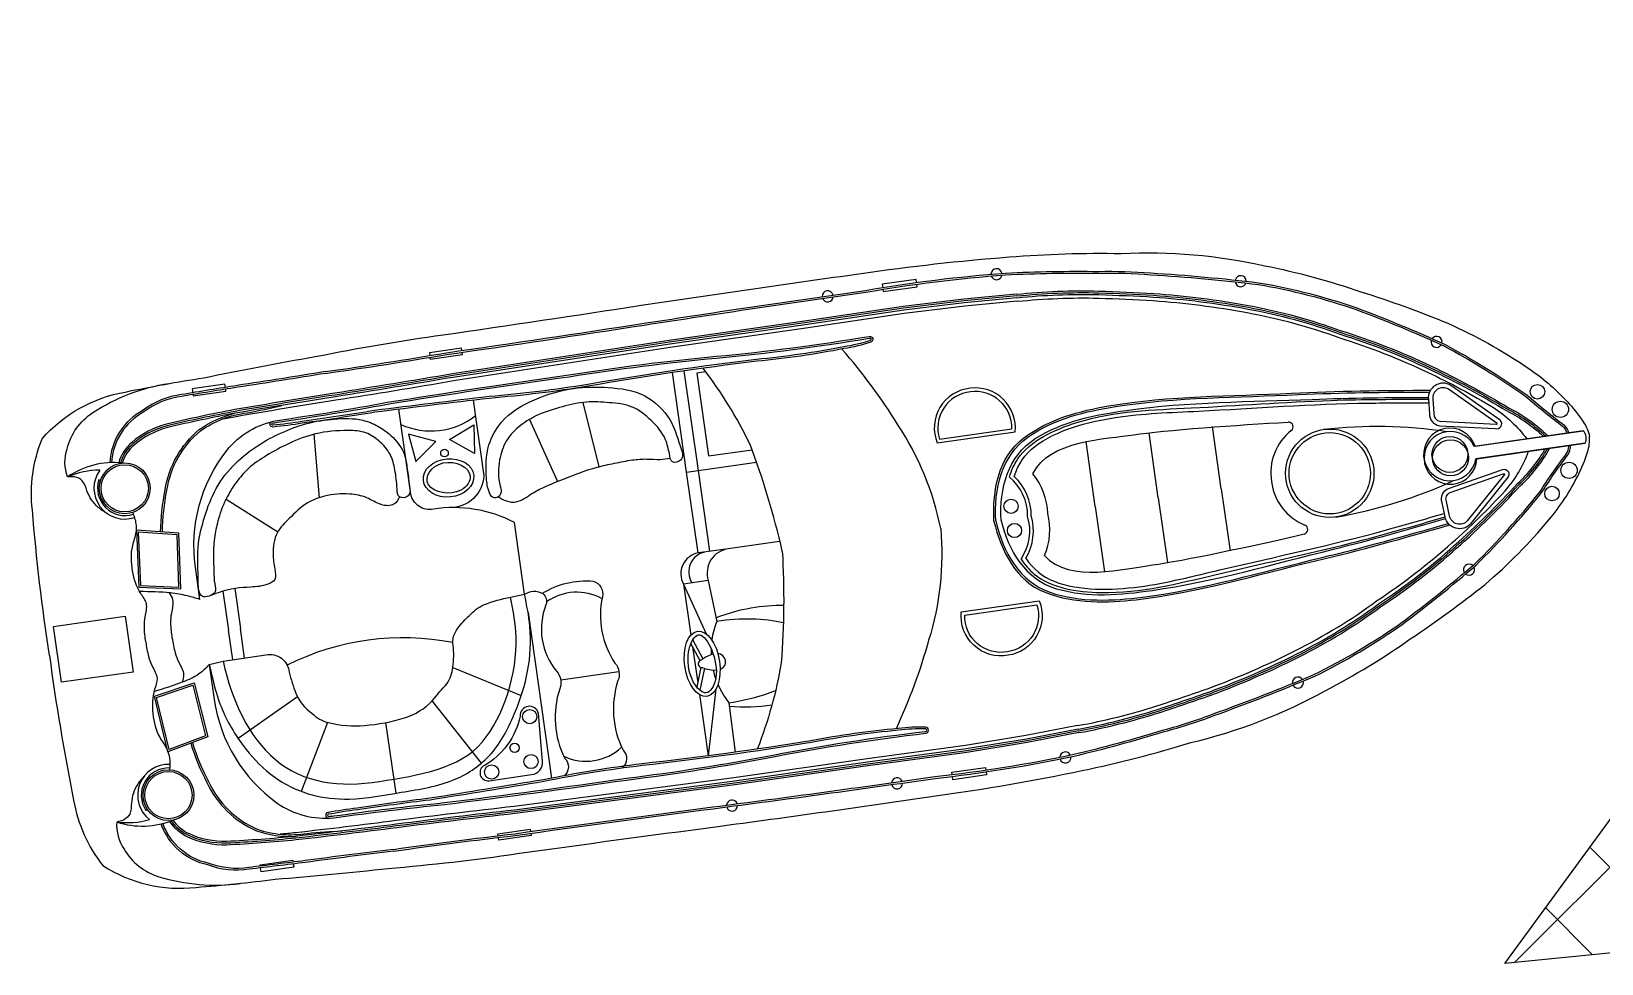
# Model space of a CAD drawing. Header units: metres. Extents: x 268683 to 273863, y 2111090 to 2119954.
# Drawn here: x 268785.5 to 268852.8, y 2117942.1 to 2117982.1 of the extents above; entities that cross this region are included whole.
import ezdxf

# ---------------------------------------------------------------- set-up
doc = ezdxf.new("R2010")
doc.units = ezdxf.units.M
doc.layers.add('PORT', color=150, linetype='Continuous')

msp = doc.modelspace()

# ---------------------------------------------------------------- linework, layer by layer
at = {"color": 30, "true_color": 0xf26722}
for p, q in [((268813.561, 2117963.214), (268812.954, 2117967.477)), ((268814.071, 2117963.286), (268813.464, 2117967.552)), ((268809.119, 2117966.198), (268809.802, 2117963.44)), ((268806.828, 2117965.47), (268808.032, 2117962.811)), ((268836.491, 2117962.497), (268836.112, 2117965.163)), ((268797.574, 2117964.832), (268797.804, 2117962.11)), ((268831.091, 2117961.728), (268830.694, 2117964.518)), ((268833.791, 2117962.112), (268833.395, 2117964.895)), ((268788.434, 2117962.856), (268788.361, 2117962.88)), ((268836.491, 2117962.497), (268836.871, 2117959.831)), ((268793.813, 2117962.047), (268796.037, 2117960.649)), ((268831.091, 2117961.728), (268831.489, 2117958.937)), ((268833.791, 2117962.112), (268834.188, 2117959.33)), ((268814.494, 2117958.561), (268813.435, 2117958.41)), ((268813.435, 2117958.41), (268813.747, 2117956.219)), ((268813.435, 2117958.41), (268814.396, 2117956.274)), ((268793.679, 2117958.104), (268793.917, 2117956.434)), ((268794.187, 2117958.215), (268794.43, 2117956.508)), ((268806.765, 2117957.184), (268807.776, 2117950.081)), ((268794.099, 2117955.157), (268793.917, 2117956.434)), ((268794.612, 2117955.233), (268794.43, 2117956.508)), ((268814.139, 2117955.114), (268813.748, 2117955.852)), ((268813.819, 2117955.718), (268814.039, 2117954.167)), ((268814.275, 2117955.186), (268813.831, 2117956.022)), ((268803.543, 2117954.832), (268806.474, 2117953.629)), ((268808.165, 2117954.306), (268810.662, 2117954.661)), ((268814.179, 2117954.836), (268814.002, 2117953.988)), ((268814.329, 2117954.805), (268814.131, 2117953.855)), ((268814.111, 2117953.666), (268814.485, 2117951.038)), ((268814.821, 2117953.904), (268814.485, 2117951.038)), ((268796.879, 2117953.564), (268794.339, 2117951.776)), ((268802.651, 2117953.389), (268804.758, 2117950.72)), ((268798.168, 2117952.472), (268797.039, 2117949.515)), ((268800.646, 2117952.465), (268801.098, 2117949.436)), ((268790.444, 2117948.737), (268790.381, 2117948.694))]:
    msp.add_line(p, q, dxfattribs=at)
for points in [[(268786.244, 2117955.342, -0.01736), (268785.507, 2117961.584, -0.12634), (268785.929, 2117964.637, -0.172899), (268789.5, 2117966.646, -0.013884), (268792.855, 2117967.255, -0.008973), (268797.639, 2117968.165, -0.01509), (268803.128, 2117969.1, 0.002245), (268811.618, 2117970.368, -0.003342), (268821.049, 2117971.729, -0.016984), (268827.39, 2117972.44, -0.024546), (268832.203, 2117972.589, -0.067942), (268838.357, 2117972.062, -0.033948), (268842.479, 2117970.946, -0.022001), (268846.208, 2117969.595, -0.042872), (268849.61, 2117967.704, -0.059514), (268851.32, 2117966.24, -0.046364), (268852.014, 2117965.369, -0.104882), (268852.281, 2117964.745, -0.104882)], [(268798.075, 2117967.52, 0.006425), (268803.264, 2117968.329, 0.002217), (268811.738, 2117969.594, -0.003368), (268821.236, 2117971.003, -0.024633), (268827.239, 2117971.749, -0.015037), (268831.24, 2117971.82, -0.025439), (268833.471, 2117971.755, -0.013843), (268838.096, 2117971.336, -0.040266), (268842.31, 2117970.253, -0.016729), (268846.068, 2117968.695, -0.029739), (268849.597, 2117966.52, 0.01525), (268851.111, 2117965.292, -0.132389), (268851.342, 2117965.021, -0.028442), (268851.403, 2117964.892, -0.028442)], [(268798.086, 2117967.444, 0.006424), (268803.276, 2117968.253, 0.002217), (268811.749, 2117969.518, -0.003368), (268821.248, 2117970.927, -0.024633), (268827.244, 2117971.673, -0.015038), (268831.241, 2117971.743, -0.025461), (268833.465, 2117971.679, -0.013839), (268838.085, 2117971.26, -0.040238), (268842.284, 2117970.181, -0.016715), (268846.034, 2117968.627, -0.029693), (268849.55, 2117966.459, 0.015234), (268851.066, 2117965.23, -0.134036), (268851.273, 2117964.986, -0.024879), (268851.324, 2117964.88, -0.024879)], [(268827.713, 2117970.841), (268825.456, 2117970.629), (268822.852, 2117970.313), (268818.627, 2117969.684), (268812.819, 2117968.857), (268803.521, 2117967.423, -0.002601), (268798.479, 2117966.593, 0.004411), (268794.193, 2117965.889, 0.013009), (268791.266, 2117965.269, 0.113396), (268789.767, 2117964.483, 0.146005), (268789.21, 2117963.614, 1.595219)], [(268827.72, 2117970.765), (268825.464, 2117970.552), (268822.862, 2117970.236), (268818.638, 2117969.608), (268812.831, 2117968.781), (268803.533, 2117967.348, -0.002601), (268798.491, 2117966.517, 0.004411), (268794.206, 2117965.814, 0.013003), (268791.285, 2117965.195, 0.113337), (268789.817, 2117964.425, 0.144821), (268789.289, 2117963.609, 0.138987)], [(268827.728, 2117970.688), (268825.472, 2117970.476), (268822.873, 2117970.16), (268818.649, 2117969.532), (268812.842, 2117968.705), (268803.545, 2117967.272, -0.002601), (268798.503, 2117966.441, 0.00441), (268794.22, 2117965.738, 0.012997), (268791.304, 2117965.12, 0.113276), (268789.867, 2117964.366, 0.142458), (268789.367, 2117963.602, 0.142458)], [(268827.742, 2117970.536), (268825.489, 2117970.324), (268822.893, 2117970.008), (268818.671, 2117969.38), (268812.864, 2117968.553), (268803.57, 2117967.12, -0.002601), (268798.527, 2117966.289, 0.00441), (268794.247, 2117965.587, 0.002867), (268793.602, 2117965.464, 0.002867)], [(268827.713, 2117970.841, -0.031596), (268831.245, 2117970.979, -0.004928), (268833.596, 2117970.874, -0.02844), (268837.662, 2117970.356, -0.042875), (268841.639, 2117969.27, -0.035347), (268845.472, 2117967.769, -0.024093), (268848.839, 2117965.957, -0.079837), (268850.503, 2117964.763)], [(268827.721, 2117970.765, -0.031592), (268831.243, 2117970.902, -0.004926), (268833.591, 2117970.797, -0.028436), (268837.648, 2117970.281, -0.042895), (268841.615, 2117969.197, -0.035363), (268845.439, 2117967.7, -0.024111), (268848.802, 2117965.89, -0.077658), (268850.407, 2117964.75, -0.077658)], [(268827.729, 2117970.689, -0.031588), (268831.241, 2117970.826, -0.004924), (268833.587, 2117970.721, -0.028433), (268837.634, 2117970.205, -0.042917), (268841.59, 2117969.125, -0.035379), (268845.406, 2117967.63, -0.02413), (268848.765, 2117965.822, -0.075408), (268850.311, 2117964.736, -0.075408)], [(268827.744, 2117970.536, -0.031581), (268831.236, 2117970.672, -0.00492), (268833.577, 2117970.568, -0.028426), (268837.606, 2117970.054, -0.042959), (268841.541, 2117968.979, -0.035411), (268845.34, 2117967.492, -0.028829), (268848.161, 2117965.976, -0.092336), (268849.597, 2117964.634, -0.080328)], [(268792.697, 2117957.749), (268792.501, 2117959.127, -0.202722), (268793.845, 2117964.143, -0.178768), (268796.015, 2117965.43, 0.010028), (268800.726, 2117966.204, -0.005356), (268808.516, 2117967.378, -0.016605), (268814.838, 2117968.179, 0.018921), (268821.394, 2117969.032, -0.925873), (268821.468, 2117968.783, -0.041202), (268820.321, 2117968.507, -0.024461), (268816.569, 2117967.966, 0.012888), (268809.346, 2117966.894, -0.019359), (268805.103, 2117966.374, 0.002375), (268800.195, 2117965.775, -0.006386), (268797.083, 2117965.306, -0.013656), (268795.832, 2117965.144, -0.862706), (268795.772, 2117965.376, 0.648089)], [(268795.798, 2117965.304, -0.016488), (268796.027, 2117965.354, 0.010023), (268800.74, 2117966.128, -0.005356), (268808.528, 2117967.303, -0.016607), (268814.845, 2117968.102, 0.018921), (268821.407, 2117968.956, 0.01143), (268821.411, 2117968.957, -0.913283), (268821.442, 2117968.856, -0.041174), (268820.308, 2117968.583, -0.024478), (268816.561, 2117968.043, 0.012889), (268809.333, 2117966.97, -0.019362), (268805.096, 2117966.45, 0.002377), (268800.184, 2117965.851, -0.006391), (268797.071, 2117965.382, -0.013664), (268795.824, 2117965.22, 0.000701), (268795.824, 2117965.22, -0.819976), (268795.798, 2117965.304, -0.819976)], [(268824.465, 2117960.784, 0.096403), (268822.627, 2117965.238, 0.040538), (268820.227, 2117968.489, 1.92312)], [(268798.075, 2117967.52, -0.002942), (268794.305, 2117966.927, 0.002013), (268791.906, 2117966.533, 0.130442), (268790.254, 2117965.862, 0.261246), (268788.826, 2117963.612, 0.209197)], [(268798.088, 2117967.444, -0.002941), (268794.317, 2117966.851, 0.002014), (268791.917, 2117966.457, 0.130992), (268790.295, 2117965.797, 0.261832), (268788.903, 2117963.608, 0.261832)], [(268817.668, 2117959.816, 0.033687), (268816.287, 2117964.399, 0.051879), (268814.27, 2117967.666, 1.92312)], [(268787.017, 2117963.004, -0.164393), (268786.996, 2117964.21, -0.188684), (268788.102, 2117965.762, -0.10758), (268791.367, 2117967.013)], [(268824.312, 2117964.46), (268827.655, 2117964.937, 0.483063), (268825.719, 2117966.807, 0.50024), (268824.312, 2117964.46, 0.418424)], [(268845.373, 2117966.332), (268845.416, 2117965.715, 0.382221), (268845.85, 2117965.2), (268848.235, 2117965.075, 0.786544), (268848.452, 2117965.444), (268846.342, 2117966.93, 0.616464), (268845.373, 2117966.332, 3.844907)], [(268791.083, 2117960.638, -0.043334), (268791.28, 2117962.437, -0.18333), (268792.712, 2117964.978, -0.123985), (268794.718, 2117965.751, 0.015377), (268796.204, 2117966.074)], [(268806.617, 2117957.968), (268806.178, 2117961.053, 0.158322), (268802.707, 2117961.623, -0.417676), (268801.737, 2117962.266), (268801.219, 2117965.904)], [(268804.407, 2117966.292), (268804.868, 2117963.056, -0.406088), (268803.42, 2117961.686)], [(268791.007, 2117960.644, -0.043195), (268791.204, 2117962.45, -0.183415), (268792.665, 2117965.039, -0.094511), (268794.193, 2117965.733)], [(268786.244, 2117955.342, 0.01736), (268787.279, 2117949.142, 0.12634), (268788.536, 2117946.329, 0.172899), (268792.526, 2117945.396, 0.013884), (268795.918, 2117945.748, 0.008973), (268800.765, 2117946.209, 0.01509), (268806.298, 2117946.843, -0.002245), (268814.804, 2117947.996, 0.003342), (268824.24, 2117949.321, 0.016984), (268830.527, 2117950.408, 0.024546), (268835.19, 2117951.609, 0.067942), (268840.953, 2117953.832, 0.033948), (268844.6, 2117956.054, 0.022001), (268847.803, 2117958.392, 0.042872), (268850.542, 2117961.158, 0.059514), (268851.776, 2117963.041, 0.046364), (268852.199, 2117964.072, 0.104882), (268852.281, 2117964.745, 0.104882)], [(268800.994, 2117947.026, -0.006424), (268806.203, 2117947.698, -0.002217), (268814.693, 2117948.848, 0.003368), (268824.207, 2117950.147, 0.024633), (268830.173, 2117951.104, 0.015038), (268834.03, 2117952.152, 0.025461), (268836.148, 2117952.835, 0.013839), (268840.468, 2117954.526, 0.040238), (268844.199, 2117956.735, 0.016715), (268847.365, 2117959.274, 0.029693), (268850.137, 2117962.337, -0.015234), (268851.25, 2117963.941, 0.134036), (268851.38, 2117964.232, 0.024879), (268851.4, 2117964.348, 0.024879)], [(268801.004, 2117946.95, -0.006425), (268806.213, 2117947.622, -0.002217), (268814.703, 2117948.772, 0.003368), (268824.217, 2117950.07, 0.024633), (268830.19, 2117951.029, 0.015037), (268834.051, 2117952.078, 0.025439), (268836.175, 2117952.763, 0.013843), (268840.5, 2117954.457, 0.040266), (268844.244, 2117956.673, 0.016729), (268847.417, 2117959.217, 0.029739), (268850.199, 2117962.292, -0.01525), (268851.311, 2117963.894, 0.132389), (268851.456, 2117964.218, 0.028442), (268851.478, 2117964.359, 0.028442)], [(268830.336, 2117952.336, 0.031581), (268833.727, 2117953.179, 0.00492), (268835.946, 2117953.933, 0.028426), (268839.671, 2117955.551, 0.042959), (268843.149, 2117957.681, 0.035411), (268846.383, 2117960.17, 0.028829), (268848.668, 2117962.413, 0.092336), (268849.673, 2117964.102, 0.080328)], [(268830.364, 2117952.185, 0.031588), (268833.774, 2117953.033, 0.004924), (268835.998, 2117953.789, 0.028433), (268839.74, 2117955.414, 0.042917), (268843.237, 2117957.555, 0.035379), (268846.485, 2117960.055, 0.02413), (268849.206, 2117962.729, 0.075408), (268850.387, 2117964.204, 0.075408)], [(268830.377, 2117952.109, 0.031592), (268833.798, 2117952.96, 0.004926), (268836.024, 2117953.717, 0.028436), (268839.774, 2117955.345, 0.042895), (268843.281, 2117957.493, 0.035363), (268846.536, 2117959.998, 0.024111), (268849.26, 2117962.675, 0.077658), (268850.483, 2117964.218, 0.077658)], [(268830.391, 2117952.034, 0.031596), (268833.821, 2117952.887, 0.004928), (268836.049, 2117953.644, 0.02844), (268839.809, 2117955.276, 0.042875), (268843.325, 2117957.43, 0.035347), (268846.587, 2117959.941, 0.024093), (268849.314, 2117962.621, 0.079837), (268850.578, 2117964.231)], [(268846.091, 2117961.293), (268845.959, 2117961.897, -0.382221), (268846.233, 2117962.513), (268848.488, 2117963.299, -0.786544), (268848.799, 2117963.005), (268847.187, 2117960.99, -0.616464), (268846.091, 2117961.293, -3.844907)], [(268824.465, 2117960.784, -0.096403), (268823.944, 2117955.994, -0.040538), (268822.546, 2117952.203, -1.92312)], [(268814.4, 2117959.789), (268814.056, 2117959.74, 0.516839), (268813.435, 2117958.41, 0.282905)], [(268815.353, 2117959.924), (268814.4, 2117959.789, 0.545737), (268813.791, 2117958.461, 0.282905)], [(268817.549, 2117960.237), (268815.353, 2117959.924, 0.462925), (268814.494, 2117958.561), (268814.854, 2117956.804)], [(268817.668, 2117959.816, -0.033687), (268817.621, 2117955.031, -0.051879), (268816.597, 2117951.33, -1.92312)], [(268807.386, 2117958.01, -0.164009), (268809.555, 2117958.531, -0.407559), (268809.953, 2117957.863, 0.20466), (268810.488, 2117955.019, -0.28657), (268810.621, 2117954.264, 0.198759), (268810.838, 2117951.283, -0.45148), (268810.806, 2117950.538, -1.463971)], [(268793.094, 2117954.963), (268793.693, 2117955.097), (268795.525, 2117955.368, -0.448043), (268796.52, 2117954.633, 0.025561), (268796.808, 2117953.723, 0.15676), (268797.498, 2117952.871, 0.144288), (268798.208, 2117952.462, 0.079427), (268799.758, 2117952.342, 0.054179), (268801.47, 2117952.671, 0.127294), (268802.67, 2117953.409, -0.025195), (268803.293, 2117954.135, 0.112656), (268803.544, 2117954.839, 0.061652), (268803.553, 2117955.774, -0.222278), (268803.76, 2117956.512, -0.049109), (268804.249, 2117957.063, -0.09997), (268804.891, 2117957.524, -0.045992), (268806.015, 2117957.847), (268806.617, 2117957.968)], [(268806.617, 2117957.968, -0.291269), (268807.4, 2117958.003, -0.299867), (268807.534, 2117957.519, 0.273478), (268807.991, 2117954.664, -0.28657), (268808.123, 2117953.909, 0.198759), (268808.341, 2117950.928, -0.45148), (268808.309, 2117950.182, -1.463971)], [(268825.344, 2117957.212), (268828.688, 2117957.688, -0.483063), (268827.35, 2117955.351, -0.50024), (268825.344, 2117957.212, -0.418424)], [(268793.094, 2117954.963), (268793.309, 2117953.454, 0.202722), (268796, 2117949.012, 0.178768), (268798.442, 2117948.382, -0.010028), (268803.183, 2117948.954, 0.005356), (268810.991, 2117950.001, 0.016605), (268817.285, 2117950.997, -0.018921), (268823.818, 2117952.008, 0.925873), (268823.82, 2117952.267, 0.041202), (268822.641, 2117952.212, 0.024461), (268818.888, 2117951.684, -0.012888), (268811.652, 2117950.697, 0.019359), (268807.433, 2117950.013, -0.002375), (268802.552, 2117949.218, 0.006386), (268799.433, 2117948.799, 0.013656), (268798.187, 2117948.606, 0.862706), (268798.194, 2117948.366, -0.648089)], [(268830.334, 2117952.335), (268828.111, 2117951.91), (268825.53, 2117951.488), (268821.301, 2117950.913), (268815.494, 2117950.086), (268806.169, 2117948.868, 0.002601), (268801.095, 2117948.258, -0.00441), (268796.788, 2117947.737, -0.002867), (268796.135, 2117947.676, -0.002867)], [(268830.391, 2117952.034), (268828.164, 2117951.608), (268825.576, 2117951.185), (268821.343, 2117950.609), (268815.535, 2117949.782), (268806.206, 2117948.563, 0.002601), (268801.133, 2117947.954, -0.004411), (268796.821, 2117947.432, -0.013009), (268793.838, 2117947.211, -0.113396), (268792.179, 2117947.548, -0.146005), (268791.401, 2117948.226, -1.595219)], [(268830.377, 2117952.109), (268828.151, 2117951.683), (268825.564, 2117951.26), (268821.333, 2117950.685), (268815.525, 2117949.858), (268806.197, 2117948.639, 0.002601), (268801.124, 2117948.03, -0.004411), (268796.813, 2117947.509, -0.013003), (268793.835, 2117947.288, -0.113337), (268792.211, 2117947.617, -0.144821), (268791.476, 2117948.254, -0.138987)], [(268830.362, 2117952.184), (268828.137, 2117951.759), (268825.553, 2117951.336), (268821.322, 2117950.761), (268815.515, 2117949.934), (268806.188, 2117948.715, 0.002601), (268801.114, 2117948.106, -0.00441), (268796.804, 2117947.585, -0.012997), (268793.832, 2117947.364, -0.113276), (268792.242, 2117947.687, -0.142458), (268791.549, 2117948.282, -0.142458)], [(268798.199, 2117948.443, 0.016488), (268798.433, 2117948.459, -0.010023), (268803.174, 2117949.031, 0.005356), (268810.98, 2117950.077, 0.016607), (268817.271, 2117951.072, -0.018921), (268823.81, 2117952.084, -0.01143), (268823.813, 2117952.084, 0.913283), (268823.815, 2117952.19, 0.041174), (268822.65, 2117952.135, 0.024478), (268818.901, 2117951.608, -0.012889), (268811.661, 2117950.621, 0.019362), (268807.447, 2117949.937, -0.002377), (268802.563, 2117949.142, 0.006391), (268799.444, 2117948.723, 0.013664), (268798.201, 2117948.53, -0.000701), (268798.2, 2117948.53, 0.819976), (268798.199, 2117948.443, 0.819976)], [(268792.297, 2117951.58, 0.043195), (268792.991, 2117949.901, 0.183415), (268795.116, 2117947.822, 0.094511), (268796.777, 2117947.582)], [(268792.369, 2117951.607, 0.043334), (268793.06, 2117949.935, 0.18333), (268795.144, 2117947.894, 0.123985), (268797.287, 2117947.712, -0.015377), (268798.804, 2117947.817)], [(268789.125, 2117948.2, 0.164393), (268789.441, 2117947.036, 0.188684), (268790.937, 2117945.854, 0.10758), (268794.421, 2117945.565)], [(268801.004, 2117946.95, 0.002942), (268797.218, 2117946.467, -0.002013), (268794.804, 2117946.175, -0.130442), (268793.031, 2117946.359, -0.261246), (268791.032, 2117948.121, -0.209197)], [(268800.995, 2117947.027, 0.002941), (268797.208, 2117946.544, -0.002014), (268794.794, 2117946.252, -0.130992), (268793.052, 2117946.433, -0.261832), (268791.105, 2117948.146, -0.261832)]]:
    msp.add_lwpolyline(points, format="xyb", dxfattribs=at)
for points in [[(268823.421, 2117971.344), (268823.402, 2117971.476), (268821.954, 2117971.27), (268821.974, 2117971.127)], [(268821.985, 2117971.051), (268821.999, 2117970.952), (268823.447, 2117971.158), (268823.431, 2117971.268)], [(268803.93, 2117968.426), (268803.916, 2117968.524), (268802.532, 2117968.327), (268802.549, 2117968.209)], [(268802.559, 2117968.133), (268802.57, 2117968.057), (268803.955, 2117968.254), (268803.941, 2117968.35)], [(268814.392, 2117967.507), (268813.996, 2117967.451), (268814.501, 2117963.902), (268816.373, 2117964.168)], [(268793.787, 2117966.844), (268793.768, 2117966.98), (268792.367, 2117966.781), (268792.391, 2117966.615)], [(268792.402, 2117966.539), (268792.409, 2117966.487), (268793.81, 2117966.686), (268793.798, 2117966.768)], [(268852.018, 2117964.979), (268847.339, 2117964.313)], [(268847.375, 2117964.318), (268852.018, 2117964.979)], [(268852.094, 2117964.447), (268847.415, 2117963.781)], [(268847.451, 2117963.786), (268852.094, 2117964.447)], [(268814.056, 2117959.74), (268813.561, 2117963.214), (268816.562, 2117963.641)], [(268814.566, 2117959.812), (268814.071, 2117963.286)], [(268815.375, 2117953.319), (268815.65, 2117951.195)], [(268824.949, 2117950.233), (268824.935, 2117950.333), (268826.383, 2117950.539), (268826.399, 2117950.428)], [(268826.41, 2117950.353), (268826.428, 2117950.221), (268824.98, 2117950.015), (268824.96, 2117950.157)], [(268805.481, 2117947.613), (268805.471, 2117947.69), (268806.855, 2117947.887), (268806.869, 2117947.791)], [(268806.88, 2117947.715), (268806.894, 2117947.617), (268805.509, 2117947.419), (268805.492, 2117947.537)], [(268795.282, 2117946.309), (268795.275, 2117946.361), (268796.675, 2117946.56), (268796.687, 2117946.479)], [(268796.698, 2117946.403), (268796.717, 2117946.266), (268795.317, 2117946.067), (268795.293, 2117946.233)]]:
    msp.add_lwpolyline(points, dxfattribs=at)
for points in [[(268824.413, 2117964.63), (268827.51, 2117965.071, 0.460147), (268825.737, 2117966.655, 0.47706)], [(268845.564, 2117966.347), (268845.608, 2117965.718, 0.383069), (268845.87, 2117965.391), (268848.279, 2117965.265, 0.853636), (268848.323, 2117965.3), (268846.236, 2117966.769, 0.613527)], [(268846.278, 2117961.332), (268846.145, 2117961.948, -0.383069), (268846.305, 2117962.335), (268848.584, 2117963.129, -0.853636), (268848.636, 2117963.107), (268847.042, 2117961.114, -0.613527)], [(268825.489, 2117957.077), (268828.585, 2117957.518, -0.460147), (268827.325, 2117955.502, -0.47706)], [(268807.214, 2117952.858, 0.917705), (268806.428, 2117952.737, -0.209704), (268804.897, 2117950.623, 0.850912), (268805.094, 2117949.972), (268806.917, 2117950.231, 0.435659), (268807.382, 2117950.816)]]:
    msp.add_lwpolyline(points, format="xyb", close=True, dxfattribs=at)
for points in [[(268803.399, 2117964.609), (268804.445, 2117965.234), (268804.463, 2117964.015)], [(268802.811, 2117964.525), (268801.632, 2117964.833), (268801.955, 2117963.658)], [(268790.075, 2117958.278), (268791.873, 2117958.199), (268791.788, 2117960.585), (268789.969, 2117960.722)], [(268790.148, 2117958.352), (268791.793, 2117958.28), (268791.713, 2117960.513), (268790.05, 2117960.639)], [(268786.42, 2117956.587), (268789.489, 2117957.024), (268789.83, 2117954.632), (268786.76, 2117954.195)], [(268790.742, 2117953.592), (268792.447, 2117954.169), (268793.031, 2117951.855), (268791.323, 2117951.215)], [(268790.833, 2117953.542), (268792.392, 2117954.07), (268792.939, 2117951.903), (268791.377, 2117951.317)]]:
    msp.add_lwpolyline(points, close=True, dxfattribs=at)
for centre, radius in [((268850.053, 2117966.654), 0.313), ((268851.034, 2117965.902), 0.349), ((268841.145, 2117963.159), 1.896), ((268841.145, 2117963.159), 1.896), ((268841.145, 2117963.159), 1.743), ((268841.145, 2117963.159), 1.743), ((268846.299, 2117963.969), 0.771), ((268846.32, 2117963.821), 0.771), ((268803.182, 2117964.024), 0.163), ((268789.47, 2117962.516), 1.09), ((268789.47, 2117962.516), 1.013), ((268851.406, 2117963.286), 0.349), ((268850.674, 2117962.29), 0.313), ((268827.478, 2117961.744), 0.305), ((268827.626, 2117960.704), 0.305), ((268806.837, 2117952.72), 0.304), ((268806.187, 2117951.382), 0.197), ((268806.894, 2117950.794), 0.304), ((268791.344, 2117949.353), 1.09), ((268791.344, 2117949.353), 1.013), ((268805.201, 2117950.345), 0.304)]:
    msp.add_circle(centre, radius, dxfattribs=at)
for centre, radius, start, end in [((268826.854, 2117971.699), 0.237, 9.42362, 179.83021), ((268826.854, 2117971.699), 0.237, 198.4891, 350.76473), ((268837.326, 2117971.399), 0.237, 186.45064, 341.08485), ((268837.326, 2117971.399), 0.237, 359.71991, 167.81558), ((268819.614, 2117970.751), 0.237, 13.13416, 183.23328), ((268819.614, 2117970.751), 0.237, 201.89346, 354.47398), ((268845.724, 2117968.794), 0.237, 162.1143, 329.69672), ((268845.724, 2117968.794), 0.237, 348.33449, 143.47653), ((268802.603, 2117968.1), 3.124, 245.57262, 307.46009), ((268839.373, 2117965.151), 0.202, 307.29867, 93.76641), ((268843.159, 2117945.023), 20.143, 81.43144, 96.50225), ((268846.299, 2117963.969), 1.132, 17.98803, 350.43759), ((268840.901, 2117963.195), 2.281, 128.04329, 189.84441), ((268846.32, 2117963.821), 1.132, 25.77053, 358.22008), ((268851.691, 2117964.661), 0.456, 332.01142, 44.1967), ((268851.691, 2117964.661), 0.456, 332.01142, 44.1967), ((268789.006, 2117960.103), 3.517, 84.09973, 124.43534), ((268788.417, 2117959.777), 3.517, 90.22944, 113.46197), ((268789.47, 2117962.516), 1.32, 143.87665, 288.77825), ((268826.166, 2117961.318), 2.894, 2.37758, 38.97992), ((268789.47, 2117962.516), 1.167, 161.82836, 288.77825), ((268826.044, 2117961.337), 2.146, 359.39252, 50.59964), ((268826.044, 2117961.337), 2.3, 359.39252, 47.14227), ((268840.92, 2117963.057), 2.281, 186.36371, 248.16483), ((268838.016, 2117981.137), 20.143, 279.70587, 294.77668), ((268826.135, 2117960.694), 2.146, 325.60848, 16.8156), ((268826.135, 2117960.694), 2.3, 329.06585, 16.8156), ((268826.248, 2117960.746), 2.894, 337.2282, 13.83054), ((268839.999, 2117960.752), 0.202, 282.44171, 68.90945), ((268847.115, 2117959.027), 0.237, 46.5114, 214.09382), ((268847.115, 2117959.027), 0.237, 232.73158, 27.87363), ((268808.859, 2117955.814), 2.243, 61.30408, 125.50824), ((268818.16, 2117955.517), 3.548, 158.72903, 172.08005), ((268801.412, 2117944.937), 11.166, 79.00358, 116.47616), ((268814.231, 2117954.986), 0.166, 98.10406, 278.10406), ((268815, 2117954.195), 1.241, 103.70658, 129.69944), ((268818.16, 2117955.517), 3.548, 178.05317, 182.29308), ((268815, 2117954.195), 1.241, 94.2195, 94.48881), ((268814.889, 2117955.078), 0.347, 288.90636, 87.25192), ((268814.749, 2117955.959), 1.241, 246.50868, 274.14876), ((268818.16, 2117955.517), 3.548, 193.00655, 199.34587), ((268814.749, 2117955.959), 1.241, 281.71931, 281.98862), ((268839.778, 2117954.181), 0.237, 35.12327, 189.75748), ((268818.16, 2117955.517), 3.548, 203.53826, 218.29407), ((268839.778, 2117954.181), 0.237, 208.39254, 16.48821), ((268809.252, 2117953.051), 2.243, 244.72851, 312.876), ((268829.805, 2117950.97), 0.237, 25.44339, 177.71902), ((268829.805, 2117950.97), 0.237, 196.37791, 6.7845), ((268791.344, 2117949.353), 1.32, 87.42987, 232.33147), ((268791.344, 2117949.353), 1.167, 87.42987, 214.37975), ((268822.589, 2117949.86), 0.237, 21.73414, 174.31466), ((268822.589, 2117949.86), 0.237, 192.97484, 3.07396), ((268815.515, 2117948.906), 0.237, 19.32606, 175.57519), ((268789.569, 2117951.689), 3.517, 262.74615, 285.97868), ((268790.225, 2117951.541), 3.517, 251.77278, 292.10839), ((268815.515, 2117948.906), 0.237, 194.19939, 0.70186)]:
    msp.add_arc(centre, radius, start, end, dxfattribs=at)
for centre, major_axis, ratio in [((268803.356, 2117962.962), (1.08, 0.105), 0.758117), ((268814.231, 2117954.986), (0.199, -1.396), 0.533092)]:
    msp.add_ellipse(centre, major_axis=major_axis, ratio=ratio, dxfattribs=at)
for start_param, end_param in [(0.830012, 1.576846), (4.712389, 5.232342)]:
    msp.add_ellipse((268815.127, 2117955.063), major_axis=(4.102, 0.584), ratio=0.425319, start_param=start_param, end_param=end_param, dxfattribs=at)
for points in [[(268812.76, 2117964.297), (268812.824, 2117964.006), (268812.956, 2117963.648), (268813.301, 2117963.719), (268813.29, 2117964.335), (268812.839, 2117965.466), (268811.766, 2117966.478), (268810.203, 2117966.838), (268808.731, 2117966.798), (268807.036, 2117966.314), (268805.626, 2117965.349), (268805.09, 2117964.381), (268804.984, 2117962.947), (268805.109, 2117962.328), (268805.305, 2117962.101), (268805.585, 2117962.271), (268805.57, 2117962.604), (268805.546, 2117963.737), (268805.832, 2117964.541), (268806.447, 2117965.211), (268807.202, 2117965.664), (268808.245, 2117966.013), (268809.272, 2117966.214), (268810.241, 2117966.188), (268811.233, 2117966.002), (268812.043, 2117965.426), (268812.65, 2117964.621), (268812.76, 2117964.297)], [(268801.254, 2117962.15), (268801.016, 2117961.834), (268800.473, 2117961.817), (268799.846, 2117962.111), (268799.116, 2117962.27), (268798.039, 2117962.177), (268797.312, 2117961.892), (268796.52, 2117961.214), (268796.02, 2117960.618), (268795.83, 2117959.683), (268795.9, 2117959.048), (268795.903, 2117958.604), (268795.608, 2117958.401), (268794.879, 2117958.277), (268793.479, 2117958.037), (268792.783, 2117957.886), (268792.617, 2117958.658), (268792.632, 2117960.156), (268792.896, 2117961.283), (268793.389, 2117962.503), (268794.228, 2117963.589), (268795.185, 2117964.353), (268796.197, 2117964.9), (268797.272, 2117965.295), (268798.457, 2117965.484), (268799.675, 2117965.436), (268800.317, 2117965.184), (268800.886, 2117964.779), (268801.464, 2117963.949), (268801.582, 2117963.354), (268801.686, 2117962.614), (268801.626, 2117962.187), (268801.254, 2117962.15), (268801.147, 2117962.497), (268801.056, 2117963.304), (268800.847, 2117963.977), (268800.372, 2117964.545), (268799.814, 2117964.891), (268799.049, 2117964.993), (268797.644, 2117964.849), (268796.525, 2117964.443), (268795.549, 2117963.92), (268794.78, 2117963.367), (268794.323, 2117962.863), (268793.863, 2117962.147), (268793.492, 2117961.206), (268793.334, 2117960.478), (268793.274, 2117959.622), (268793.293, 2117958.918), (268793.327, 2117958.422), (268793.332, 2117958.045), (268793.141, 2117957.911)], [(268805.49, 2117962.16), (268805.836, 2117961.971), (268806.257, 2117961.935), (268806.926, 2117962.286), (268807.461, 2117962.57), (268808.352, 2117962.937), (268809.722, 2117963.419), (268810.466, 2117963.589), (268811.245, 2117963.732), (268811.862, 2117963.772), (268812.424, 2117963.756), (268812.857, 2117963.812)], [(268788.739, 2117961.416), (268788.333, 2117961.696), (268787.849, 2117962.403), (268787.651, 2117962.831), (268787.316, 2117963.003), (268787.017, 2117963.004)], [(268790.369, 2117955.929), (268790.311, 2117956.572), (268790.344, 2117957.004), (268790.397, 2117957.571), (268790.156, 2117958.003), (268789.805, 2117958.969), (268789.81, 2117960.058), (268789.961, 2117960.632), (268789.963, 2117960.989), (268789.819, 2117961.483)], [(268792.697, 2117957.749), (268792.153, 2117957.9), (268791.432, 2117958.024), (268790.107, 2117958.085)], [(268793.094, 2117954.963), (268793.553, 2117953.273), (268794.545, 2117951.486), (268795.712, 2117950.264), (268797.456, 2117949.378), (268799.1, 2117949.187), (268801.329, 2117949.476), (268803.633, 2117950.031), (268805.179, 2117951.13), (268806.225, 2117952.951), (268806.747, 2117954.669), (268806.843, 2117956.582), (268806.617, 2117957.968)], [(268790.369, 2117955.929), (268790.493, 2117955.296), (268790.645, 2117954.89), (268790.854, 2117954.36), (268790.744, 2117953.879), (268790.676, 2117952.853), (268790.985, 2117951.809), (268791.289, 2117951.299), (268791.392, 2117950.957), (268791.391, 2117950.442)], [(268793.094, 2117954.963), (268792.633, 2117954.535), (268791.975, 2117954.214), (268790.719, 2117953.786)], [(268790.336, 2117950.205), (268790.024, 2117949.823), (268789.756, 2117949.009), (268789.685, 2117948.543), (268789.411, 2117948.285), (268789.125, 2117948.2)]]:
    msp.add_spline(points, degree=3, dxfattribs=at)
for points, knots in [([(268826.746, 2117961.109), (268826.67, 2117962.424), (268826.942, 2117963.857), (268829.094, 2117965.488), (268830.45, 2117965.842), (268834.333, 2117966.506), (268836.882, 2117966.458), (268841.462, 2117966.699), (268843.425, 2117966.719), (268845.464, 2117966.719)], [0, 0, 0, 0, 0.0462196, 0.0462196, 0.0924392, 0.0924392, 0.1947325, 0.1947325, 0.2709084, 0.2709084, 0.2709084, 0.2709084]), ([(268826.822, 2117961.113), (268826.744, 2117962.467), (268827.069, 2117963.908), (268829.32, 2117965.505), (268830.714, 2117965.823), (268834.622, 2117966.442), (268837.179, 2117966.407), (268841.647, 2117966.624), (268843.497, 2117966.642), (268845.424, 2117966.642)], [0, 0, 0, 0, 0.0480884, 0.0480884, 0.0961768, 0.0961768, 0.1985377, 0.1985377, 0.2704106, 0.2704106, 0.2704106, 0.2704106]), ([(268827.052, 2117961.127), (268826.972, 2117962.509), (268827.345, 2117963.891), (268829.684, 2117965.399), (268831.119, 2117965.673), (268835.099, 2117966.235), (268837.72, 2117966.221), (268842.05, 2117966.398), (268843.716, 2117966.412), (268845.373, 2117966.414)], [0, 0, 0, 0, 0.0508337, 0.0508337, 0.1016674, 0.1016674, 0.2060328, 0.2060328, 0.2709084, 0.2709084, 0.2709084, 0.2709084]), ([(268827.406, 2117962.996), (268827.493, 2117963.277), (268827.995, 2117964.411), (268830.982, 2117965.82), (268835.536, 2117965.93), (268840.592, 2117966.332), (268843.984, 2117966.336), (268845.373, 2117966.338)], [0.0234044, 0.0234044, 0.0234044, 0.0234044, 0.0350942, 0.0739111, 0.138251, 0.2165713, 0.2709084, 0.2709084, 0.2709084, 0.2709084]), ([(268827.608, 2117963.023), (268827.786, 2117963.533), (268828.06, 2117963.974), (268829.418, 2117965.012), (268830.745, 2117965.363), (268833.128, 2117965.736), (268834.318, 2117965.763), (268837.937, 2117965.952), (268840.372, 2117966.138), (268843.655, 2117966.182), (268844.514, 2117966.183), (268845.373, 2117966.184)], [0.0248254, 0.0248254, 0.0248254, 0.0248254, 0.0474598, 0.0474598, 0.0949196, 0.0949196, 0.1423794, 0.1423794, 0.237299, 0.237299, 0.2709084, 0.2709084, 0.2709084, 0.2709084]), ([(268828.416, 2117963.139), (268829.098, 2117964.586), (268831.577, 2117964.632), (268834.009, 2117965.004), (268837.234, 2117965.239), (268839.364, 2117965.353)], [0.0313661, 0.0313661, 0.0313661, 0.0313661, 0.1084744, 0.1084744, 0.1920729, 0.1920729, 0.1920729, 0.1920729]), ([(268804.283, 2117963.052), (268804.249, 2117963.411), (268803.671, 2117963.728), (268802.583, 2117963.475), (268802.298, 2117963), (268802.698, 2117962.331), (268803.428, 2117962.185), (268804.161, 2117962.589), (268804.304, 2117962.835), (268804.283, 2117963.052)], [0, 0, 0, 0, 1.743273, 1.743273, 3.486547, 3.486547, 5.22982, 5.22982, 6.283185, 6.283185, 6.283185, 6.283185]), ([(268826.746, 2117961.109), (268827.039, 2117959.826), (268827.702, 2117958.525), (268830.223, 2117957.56), (268831.624, 2117957.599), (268835.538, 2117958.044), (268837.972, 2117958.802), (268842.438, 2117959.849), (268844.328, 2117960.378), (268846.286, 2117960.947)], [0, 0, 0, 0, 0.0462196, 0.0462196, 0.0924392, 0.0924392, 0.1947325, 0.1947325, 0.2709084, 0.2709084, 0.2709084, 0.2709084]), ([(268826.82, 2117961.126), (268827.123, 2117959.805), (268827.837, 2117958.511), (268830.445, 2117957.607), (268831.873, 2117957.69), (268835.797, 2117958.187), (268838.243, 2117958.934), (268842.594, 2117959.973), (268844.376, 2117960.472), (268846.226, 2117961.009)], [0, 0, 0, 0, 0.0480884, 0.0480884, 0.0961768, 0.0961768, 0.1985377, 0.1985377, 0.2704106, 0.2704106, 0.2704106, 0.2704106]), ([(268827.045, 2117961.178), (268827.354, 2117959.828), (268828.098, 2117958.605), (268830.765, 2117957.81), (268832.219, 2117957.947), (268836.198, 2117958.519), (268838.71, 2117959.263), (268842.918, 2117960.302), (268844.521, 2117960.753), (268846.113, 2117961.214)], [0, 0, 0, 0, 0.0508337, 0.0508337, 0.1016674, 0.1016674, 0.2060328, 0.2060328, 0.2709084, 0.2709084, 0.2709084, 0.2709084]), ([(268827.906, 2117959.481), (268828.068, 2117959.236), (268828.867, 2117958.287), (268832.129, 2117957.768), (268836.533, 2117958.933), (268841.5, 2117959.959), (268844.757, 2117960.901), (268846.092, 2117961.287)], [0.0234044, 0.0234044, 0.0234044, 0.0234044, 0.0350942, 0.0739111, 0.138251, 0.2165713, 0.2709084, 0.2709084, 0.2709084, 0.2709084]), ([(268828.108, 2117959.512), (268828.422, 2117959.072), (268828.807, 2117958.724), (268830.402, 2117958.107), (268831.773, 2117958.14), (268834.166, 2117958.447), (268835.316, 2117958.754), (268838.844, 2117959.582), (268841.234, 2117960.084), (268844.399, 2117960.958), (268845.224, 2117961.196), (268846.049, 2117961.435)], [0.0248254, 0.0248254, 0.0248254, 0.0248254, 0.0474598, 0.0474598, 0.0949196, 0.0949196, 0.1423794, 0.1423794, 0.237299, 0.237299, 0.2709084, 0.2709084, 0.2709084, 0.2709084]), ([(268828.917, 2117959.626), (268829.975, 2117958.427), (268832.368, 2117959.075), (268834.808, 2117959.397), (268837.97, 2117960.071), (268840.047, 2117960.556)], [0.0313661, 0.0313661, 0.0313661, 0.0313661, 0.1084744, 0.1084744, 0.1920729, 0.1920729, 0.1920729, 0.1920729]), ([(268791.508, 2117956.091), (268791.481, 2117956.306), (268791.435, 2117956.665), (268791.47, 2117957.207), (268791.614, 2117957.674), (268791.453, 2117957.932), (268791.389, 2117958.027)], [0, 0, 0, 0, 0.00840925, 0.01405459, 0.02148076, 0.02583256, 0.02583256, 0.02583256, 0.02583256]), ([(268793.693, 2117955.097), (268794.075, 2117953.381), (268794.752, 2117951.89), (268797.107, 2117949.869), (268798.708, 2117949.667), (268802.081, 2117950.212), (268803.848, 2117950.482), (268805.745, 2117952.77), (268806.296, 2117954.546), (268806.239, 2117956.697), (268806.135, 2117957.249), (268806.015, 2117957.847)], [0, 0, 0, 0, 0.0684102, 0.0684102, 0.1368204, 0.1368204, 0.2052306, 0.2052306, 0.2736407, 0.2736407, 0.2974604, 0.2974604, 0.2974604, 0.2974604]), ([(268791.508, 2117956.091), (268791.542, 2117955.878), (268791.598, 2117955.52), (268791.783, 2117955.009), (268792.051, 2117954.602), (268791.969, 2117954.308), (268791.934, 2117954.199)], [0, 0, 0, 0, 0.00840925, 0.01405459, 0.02148076, 0.02583256, 0.02583256, 0.02583256, 0.02583256]), ([(268814.408, 2117953.741), (268814.566, 2117953.764), (268814.753, 2117953.989), (268814.947, 2117955.139), (268814.448, 2117956.187), (268813.8, 2117956.273), (268813.476, 2117955.407), (268813.857, 2117954.037), (268814.204, 2117953.712), (268814.408, 2117953.741)], [0, 0, 0, 0, 1.031451, 1.031451, 2.992455, 2.992455, 4.95346, 4.95346, 6.283185, 6.283185, 6.283185, 6.283185])]:
    msp.add_open_spline(points, degree=3, knots=knots, dxfattribs=at)
for points in [[(268817.725, 2117957.488), (268816.833, 2117957.492), (268815.834, 2117957.349), (268814.832, 2117956.956)], [(268817.221, 2117953.214), (268816.642, 2117953.126), (268816.021, 2117953.098), (268815.373, 2117953.157)]]:
    msp.add_open_spline(points, degree=3, dxfattribs=at)
at = {"layer": 'PORT'}
for p, q in [((268848.657, 2117942.126), (268891.96, 2118001.43)), ((268896.237, 2117946.934), (268848.657, 2117942.126))]:
    msp.add_line(p, q, dxfattribs=at)
at = {"layer": 'PORT', "linetype": 'Continuous'}
for p, q in [((268849.059, 2117942.166), (268907.955, 2118001.062)), ((268856.495, 2117942.918), (268852.299, 2117947.114)), ((268852.417, 2117942.506), (268850.404, 2117944.518))]:
    msp.add_line(p, q, dxfattribs=at)

doc.saveas('drawing.dxf')
